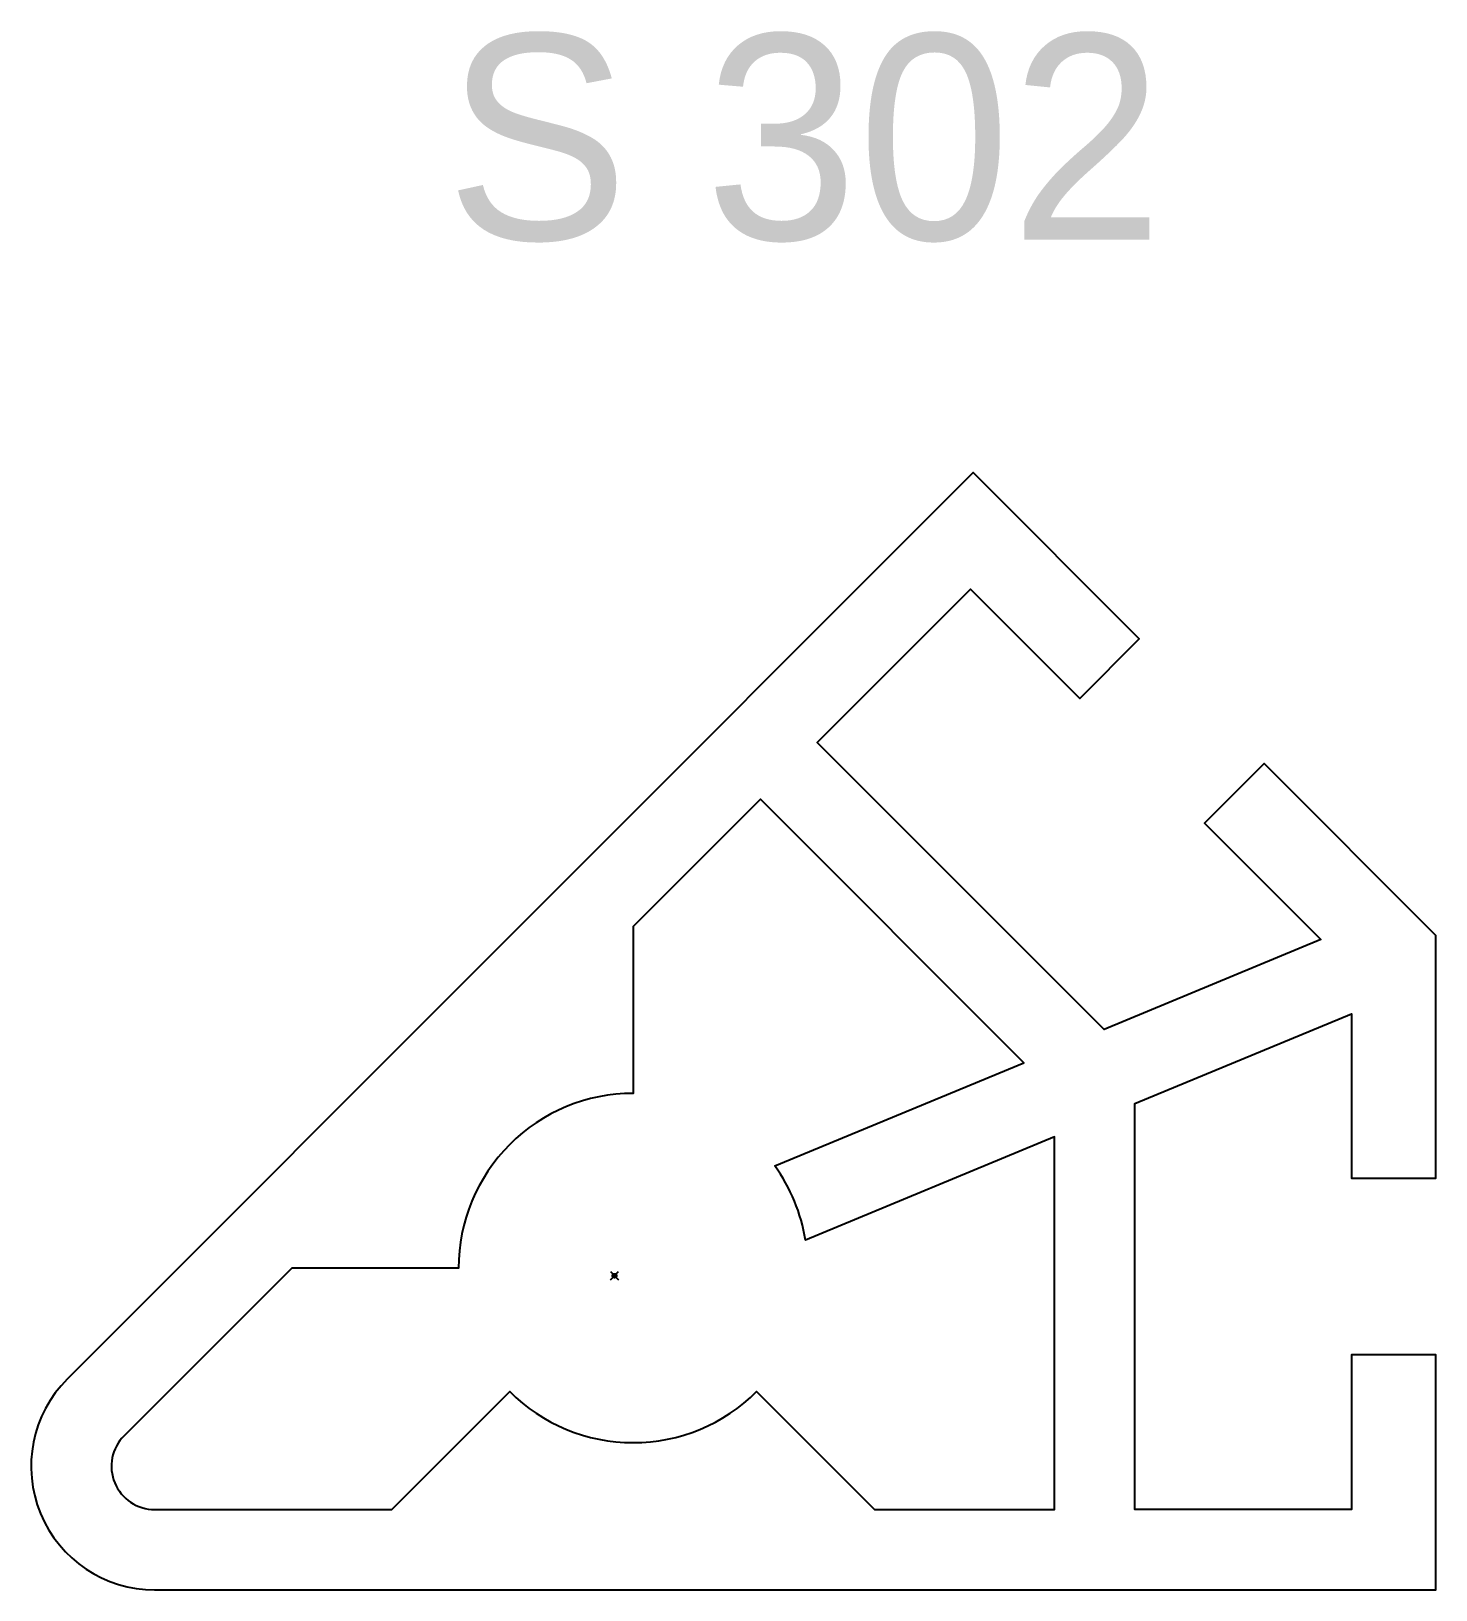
# Model space of a CAD drawing. Header units: millimetres. Extents: x -14.7 to 19.5, y -7.8 to 30.1.
import ezdxf

# ---------------------------------------------------------------- set-up
doc = ezdxf.new("R2010")
doc.units = ezdxf.units.MM
doc.header["$LTSCALE"] = 0.0125
doc.header["$PDMODE"] = 35
doc.header["$PDSIZE"] = 0.1
doc.layers.add('Profil', color=7, linetype='Continuous')
doc.layers.add('Text_erfasst', color=3, linetype='Continuous')
doc.styles.add('gs25', font='gsimplex.shx', dxfattribs={"height": 25})

msp = doc.modelspace()

# ---------------------------------------------------------------- linework, layer by layer
msp.add_point((-0.455, -0.188))
at = {"layer": 'Profil'}
for points in [[(-13.778, -2.7, 0.668179), (-11.652, -7.834), (19.545, -7.834), (19.545, -2.117), (17.493, -2.117), (17.493, -5.879), (12.216, -5.879), (12.216, 4.002), (17.493, 6.188), (17.493, 2.183), (19.545, 2.183), (19.545, 8.096), (15.365, 12.277), (13.914, 10.826), (16.745, 7.994), (11.468, 5.808), (4.481, 12.795), (8.212, 16.527), (10.873, 13.866), (12.324, 15.317), (8.282, 19.36)], [(-8.314, 0), (-12.396, -4.082, 0.668179), (-11.652, -5.879), (-5.879, -5.879), (-3.006, -3.006, 0.414214), (3.006, -3.006), (5.879, -5.879), (10.261, -5.879), (10.261, 3.193), (4.196, 0.68, 0.116503), (3.448, 2.486), (9.513, 4.998), (3.099, 11.413), (0, 8.314), (0, 4.251, 0.414214), (-4.251, 0)]]:
    msp.add_lwpolyline(points, format="xyb", close=True, dxfattribs=at)

# ---------------------------------------------------------------- texts
at = {"layer": 'Text_erfasst', "style": 'gs25'}
msp.add_text('S 302', height=5, dxfattribs=at).set_placement((-4.566, 25.031))

doc.saveas('drawing.dxf')
